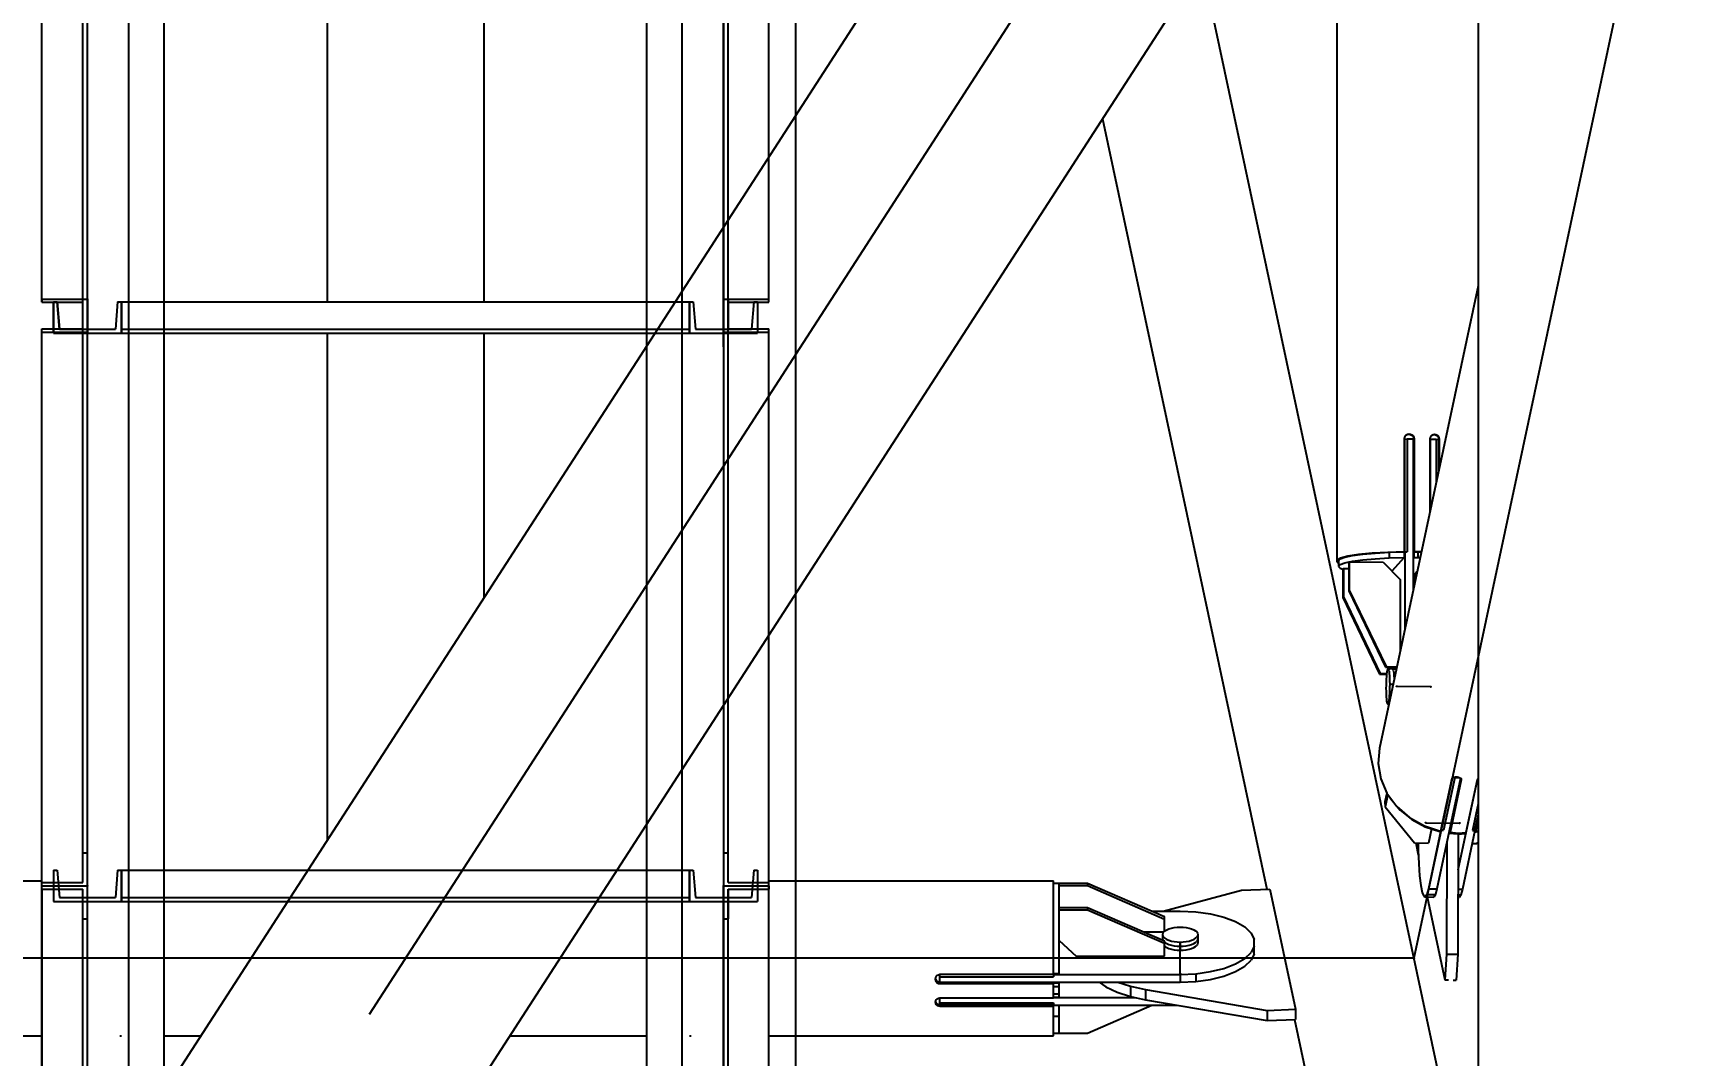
# Model space of a CAD drawing. Header units: millimetres. Extents: x 150209.93 to 150215.05, y 136675.65 to 136679.93.
# Drawn here: x 150213.5483 to 150213.6065, y 136678.5295 to 136678.5655 of the extents above; entities that cross this region are included whole.
import ezdxf

# ---------------------------------------------------------------- set-up
doc = ezdxf.new("R2010")
doc.units = ezdxf.units.MM
doc.header["$LTSCALE"] = 0.25
for name, pattern in [('CENTER', [50.8, 31.75, -6.35, 6.35, -6.35]), ('XKITLINE00', [0]), ('XKITLINE02', [4, 2, -2]), ('XKITLINE03', [6, 3, -1, 1, -1])]:
    doc.linetypes.add(name, pattern=pattern)
doc.styles.add('ROMANS', font='romans.shx')
doc.dimstyles.new('MD300', dxfattribs={"dimtxt": 2.5, "dimasz": 2.5, "dimexe": 1, "dimexo": 1, "dimgap": 0.5, "dimtad": 1, "dimdec": 1, "dimlfac": 50, "dimrnd": 0.5, "dimdsep": 46, "dimtxsty": 'ROMANS', "dimcen": 1, "dimclrd": 146, "dimclre": 146, "dimclrt": 30, "dimadec": 1, "dimazin": 2, "dimtfac": 1, "dimtdec": 1, "dimtmove": 0, "dimatfit": 1, "dimfxl": 1, "dimtolj": 1, "dimtzin": 0, "dimlwd": -1, "dimlwe": -1, "dimarcsym": 0})

# ---------------------------------------------------------------- blocks, each defined once
blk = doc.blocks.new('çatıı')
at = {"color": 1, "linetype": 'XKITLINE03'}
for p, q in [((23109, 15406.22), (23109, 13721.24)), ((23122.5, 13721.24), (23122.5, 15406.22)), ((23214.98, 15406.22), (23214.98, 13721.24)), ((23220.97, 15406.22), (23220.98, 13721.24)), ((23109, 14626.29), (23109, 14723.03)), ((23220.98, 14723.03), (23220.98, 14626.29)), ((23109, 14523.03), (23109, 14620.47)), ((23115, 14620.28), (23214.98, 14620.28)), ((23115, 14620.28), (23115, 14620.28)), ((23214.98, 14620.28), (23214.98, 14620.28)), ((23220.98, 14620.48), (23220.98, 14523.03)), ((23109, 14426.29), (23109, 14523.03)), ((23220.98, 14523.03), (23220.98, 14426.29)), ((23115, 14520.28), (23214.98, 14520.28)), ((23115, 14520.28), (23115, 14520.28)), ((23214.98, 14520.28), (23214.98, 14520.28))]:
    blk.add_line(p, q, dxfattribs=at)
at = {"color": 116, "linetype": 'XKITLINE02', "true_color": 0x136734}
for p, q in [((23114.92, 13721.24), (23114.92, 15406.22)), ((23115, 13721.24), (23115, 15406.22)), ((23115.45, 13721.24), (23115.45, 15406.22)), ((23115.85, 13721.24), (23115.85, 15406.22)), ((23116.3, 13723.56), (23116.3, 15406.22)), ((23122.5, 14302.1), (23122.5, 15406.22)), ((23214.13, 13721.24), (23214.13, 15406.22)), ((23214.53, 13721.24), (23214.52, 15406.22)), ((23214.98, 13721.24), (23214.98, 15406.22)), ((23215.06, 13721.24), (23215.06, 15406.22)), ((23232.3, 13721.24), (23232.29, 15406.22)), ((23232.83, 13721.24), (23232.82, 15406.22)), ((23122.5, 13721.24), (23122.5, 14943.1)), ((23207.48, 14533.91), (23207.48, 14943.1)), ((23101, 14625.71), (23101, 14723.03)), ((23108.2, 14620.46), (23108.2, 14722.44)), ((23109, 14620.46), (23109, 14723.03)), ((23220.98, 14620.46), (23220.98, 14720.98)), ((23221.78, 14620.46), (23221.78, 14722.44)), ((23228.98, 14625.71), (23228.98, 14723.03)), ((23233.68, 14574.44), (23233.68, 14658.63)), ((23213.68, 14543.5), (23213.68, 14627.69)), ((23101, 14626.29), (23101, 14625.71)), ((23101, 14626.29), (23109, 14626.29)), ((23101, 14625.71), (23108.2, 14625.71)), ((23103, 14625.78), (23103.68, 14625.78)), ((23103, 14625.78), (23103, 14620.28)), ((23103, 14620.28), (23103, 14625.78)), ((23103.68, 14625.78), (23104.06, 14620.98)), ((23104.06, 14620.98), (23103.68, 14625.78)), ((23108.2, 14523.61), (23108.2, 14626.28)), ((23108.2, 14626.28), (23109, 14626.28)), ((23108.2, 14620.46), (23108.2, 14625.71)), ((23109, 14626.29), (23109, 14620.46)), ((23109, 14523.03), (23109, 14626.28)), ((23114.32, 14625.78), (23113.94, 14620.98)), ((23114.32, 14625.78), (23113.94, 14620.98)), ((23114.32, 14625.78), (23115, 14625.78)), ((23115, 14620.28), (23115, 14625.78)), ((23115, 14625.78), (23122.5, 14625.78)), ((23115, 14625.78), (23115, 14620.28)), ((23115, 14625.78), (23115, 14620.28)), ((23207.48, 14625.78), (23214.98, 14625.78)), ((23214.98, 14620.28), (23214.98, 14625.78)), ((23214.98, 14625.78), (23214.98, 14620.28)), ((23214.98, 14625.78), (23215.66, 14625.78)), ((23214.98, 14625.78), (23214.98, 14620.28)), ((23215.66, 14625.78), (23216.04, 14620.98)), ((23215.66, 14625.78), (23216.04, 14620.98)), ((23220.98, 14626.29), (23228.98, 14626.29)), ((23220.98, 14617.9), (23220.98, 14626.28)), ((23220.98, 14626.28), (23221.78, 14626.28)), ((23220.98, 14626.28), (23220.98, 14528.83)), ((23221.78, 14626.28), (23221.78, 14621.06)), ((23221.78, 14523.61), (23221.78, 14626.28)), ((23221.78, 14625.71), (23228.98, 14625.71)), ((23226.3, 14625.78), (23225.92, 14620.98)), ((23226.3, 14625.78), (23225.92, 14620.98)), ((23226.3, 14625.78), (23226.98, 14625.78)), ((23226.98, 14625.78), (23226.98, 14620.28)), ((23226.98, 14625.78), (23226.98, 14620.28)), ((23101, 14523.03), (23101, 14621.06)), ((23101, 14621.06), (23108.2, 14621.06)), ((23101, 14620.47), (23109, 14620.47)), ((23103, 14620.28), (23115, 14620.28)), ((23104.06, 14620.98), (23113.94, 14620.98)), ((23108.2, 14620.46), (23109, 14620.46)), ((23115, 14620.98), (23214.98, 14620.98)), ((23115, 14620.28), (23122.5, 14620.28)), ((23207.48, 14620.28), (23214.98, 14620.28)), ((23214.98, 14620.28), (23226.98, 14620.28)), ((23216.04, 14620.98), (23225.92, 14620.98)), ((23220.98, 14620.48), (23228.98, 14620.48)), ((23220.98, 14620.46), (23221.78, 14620.46)), ((23221.78, 14621.06), (23228.98, 14621.06)), ((23228.98, 14616.53), (23228.98, 14621.06)), ((23228.98, 14523.03), (23228.98, 14621.06)), ((23220.98, 14617.9), (23220.98, 14523.03)), ((23108.2, 14528.83), (23109, 14528.83)), ((23220.98, 14528.83), (23220.98, 14523.03)), ((23220.98, 14528.83), (23221.78, 14528.83)), ((23103, 14525.78), (23103.68, 14525.78)), ((23103, 14525.78), (23103, 14520.28)), ((23103, 14525.78), (23103, 14520.28)), ((23103.68, 14525.78), (23104.06, 14520.98)), ((23103.68, 14525.78), (23104.06, 14520.98)), ((23114.32, 14525.78), (23113.94, 14520.98)), ((23114.32, 14525.78), (23113.94, 14520.98)), ((23114.32, 14525.78), (23115, 14525.78)), ((23115, 14520.28), (23115, 14525.78)), ((23115, 14525.78), (23122.5, 14525.78)), ((23115, 14525.78), (23115, 14520.28)), ((23115, 14525.78), (23115, 14520.28)), ((23147.81, 14525.78), (23202.22, 14525.78)), ((23207.48, 14525.78), (23214.98, 14525.78)), ((23214.98, 14520.28), (23214.98, 14525.78)), ((23214.98, 14525.78), (23214.98, 14520.28)), ((23214.98, 14525.78), (23215.66, 14525.78)), ((23214.98, 14525.78), (23214.98, 14520.28)), ((23215.66, 14525.78), (23216.04, 14520.98)), ((23215.66, 14525.78), (23216.04, 14520.98)), ((23226.3, 14525.78), (23225.92, 14520.98)), ((23226.3, 14525.78), (23225.92, 14520.98)), ((23226.3, 14525.78), (23226.98, 14525.78)), ((23226.98, 14525.78), (23226.98, 14520.28)), ((23226.98, 14525.78), (23226.98, 14520.28)), ((23101, 14523.61), (23108.2, 14523.61)), ((23101, 14425.71), (23101, 14523.03)), ((23101, 14523.03), (23109, 14523.03)), ((23101, 14523.03), (23109, 14523.03)), ((23101, 14522.44), (23101, 14425.71)), ((23101, 14522.44), (23108.2, 14522.44)), ((23108.2, 14420.46), (23108.2, 14522.44)), ((23109, 14420.46), (23109, 14523.03)), ((23220.98, 14517.2), (23220.98, 14523.03)), ((23220.98, 14523.03), (23228.98, 14523.03)), ((23220.98, 14523.03), (23228.98, 14523.03)), ((23221.78, 14523.61), (23228.98, 14523.61)), ((23221.78, 14522.44), (23221.78, 14517.2)), ((23221.78, 14522.44), (23228.98, 14522.44)), ((23221.78, 14420.46), (23221.78, 14522.44)), ((23228.98, 14523.03), (23228.98, 14522.44)), ((23228.98, 14425.71), (23228.98, 14523.03)), ((23103, 14520.28), (23115, 14520.28)), ((23104.06, 14520.98), (23113.94, 14520.98)), ((23115, 14520.98), (23214.98, 14520.98)), ((23115, 14520.28), (23122.5, 14520.28)), ((23144.25, 14520.28), (23198.67, 14520.28)), ((23207.48, 14520.28), (23214.98, 14520.28)), ((23214.98, 14520.28), (23226.98, 14520.28)), ((23216.04, 14520.98), (23225.92, 14520.98)), ((23220.98, 14420.46), (23220.98, 14520.98)), ((23108.2, 14517.2), (23109, 14517.2)), ((23220.98, 14517.2), (23221.78, 14517.2))]:
    blk.add_line(p, q, dxfattribs=at)
at = {"color": 8, "linetype": 'CENTER'}
for p, q in [((23342.5, 15330.27), (23342.5, 14510.27)), ((23255, 15209.12), (23255, 13540.01)), ((23430, 14920.27), (22900, 14100.27)), ((23255, 14920.27), (23430, 14100.27)), ((23430, 14920.27), (23342.5, 14510.27)), ((23345.48, 14558.05), (23339.51, 14558.12)), ((23344.59, 14534.13), (23350.56, 14534.05)), ((23301.38, 14507.56), (23301.38, 14512.99)), ((23342.5, 14510.27), (22987.5, 14510.27))]:
    blk.add_line(p, q, dxfattribs=at)
at = {"color": 7, "linetype": 'XKITLINE00'}
for p, q in [((23116.3, 14477.03), (23116.3, 14897.45)), ((23122.5, 14486.62), (23122.5, 14897.45)), ((23207.48, 14618.1), (23207.48, 14897.45)), ((23213.68, 14627.69), (23213.68, 14897.45)), ((23233.68, 14658.63), (23233.68, 14897.45)), ((23122.5, 14625.78), (23207.48, 14625.78)), ((23122.5, 14620.28), (23207.48, 14620.28)), ((23233.68, 14407.31), (23233.68, 14574.44)), ((23213.68, 14394.25), (23213.68, 14543.5)), ((23207.48, 14390.2), (23207.48, 14533.91)), ((23122.5, 14525.78), (23147.81, 14525.78)), ((23202.22, 14525.78), (23207.48, 14525.78)), ((23122.5, 14520.28), (23144.25, 14520.28)), ((23198.67, 14520.28), (23207.48, 14520.28))]:
    blk.add_line(p, q, dxfattribs=at)
at = {"color": 8, "linetype": 'XKITLINE00'}
for p, q in [((23283.71, 14736.05), (23007.69, 14308.99)), ((23151.2, 14720.28), (23151.2, 14625.78)), ((23178.8, 14720.28), (23178.8, 14625.78)), ((23328.92, 14720.03), (23328.92, 14580.4)), ((23353.8, 14715.53), (23353.8, 14354.32)), ((23322.09, 14711.23), (23046.07, 14284.18)), ((23287.67, 14657.98), (23316.6, 14522.41)), ((23353.8, 14628.62), (23336.43, 14547.26)), ((23151.2, 14620.28), (23151.2, 14531.02)), ((23178.8, 14620.28), (23178.8, 14573.72)), ((23340.88, 14601.96), (23340.81, 14601.7)), ((23340.81, 14601.7), (23340.81, 14581.85)), ((23340.87, 14601.65), (23340.81, 14601.59)), ((23340.87, 14601.65), (23341.34, 14601.67)), ((23340.87, 14601.65), (23340.87, 14581.79)), ((23340.98, 14602.2), (23340.88, 14601.96)), ((23340.98, 14602.2), (23341.17, 14602.39)), ((23341.1, 14602.32), (23341.34, 14602.44)), ((23341.17, 14602.39), (23341.41, 14602.51)), ((23341.34, 14602.44), (23341.61, 14602.48)), ((23341.34, 14601.67), (23341.34, 14581.82)), ((23341.34, 14601.67), (23342.38, 14601.66)), ((23341.41, 14602.51), (23341.67, 14602.55)), ((23341.61, 14602.48), (23341.87, 14602.44)), ((23341.67, 14602.55), (23341.93, 14602.51)), ((23341.87, 14602.44), (23342.11, 14602.32)), ((23341.93, 14602.51), (23342.17, 14602.39)), ((23342.11, 14602.32), (23342.3, 14602.13)), ((23342.17, 14602.39), (23342.36, 14602.2)), ((23342.3, 14602.13), (23342.42, 14601.89)), ((23342.36, 14602.2), (23342.48, 14601.97)), ((23342.38, 14601.66), (23342.38, 14575.16)), ((23342.48, 14601.97), (23342.42, 14601.89)), ((23342.42, 14601.89), (23342.46, 14601.63)), ((23342.53, 14601.71), (23342.46, 14601.63)), ((23342.46, 14601.63), (23342.46, 14581.78)), ((23342.48, 14601.97), (23342.53, 14601.71)), ((23342.53, 14601.71), (23342.53, 14581.85)), ((23345.35, 14601.93), (23345.31, 14601.67)), ((23345.31, 14601.67), (23345.31, 14588.86)), ((23345.37, 14601.62), (23345.31, 14601.56)), ((23345.47, 14602.16), (23345.35, 14601.93)), ((23345.37, 14601.62), (23345.37, 14589.14)), ((23345.37, 14601.62), (23346.41, 14601.61)), ((23345.47, 14602.16), (23345.65, 14602.34)), ((23345.59, 14602.27), (23345.82, 14602.39)), ((23345.65, 14602.34), (23345.89, 14602.46)), ((23345.82, 14602.39), (23346.08, 14602.42)), ((23345.89, 14602.46), (23346.15, 14602.49)), ((23346.08, 14602.42), (23346.34, 14602.37)), ((23346.15, 14602.49), (23346.4, 14602.44)), ((23346.34, 14602.37), (23346.57, 14602.25)), ((23346.4, 14602.44), (23346.64, 14602.32)), ((23346.41, 14601.61), (23346.83, 14601.57)), ((23346.41, 14601.61), (23346.41, 14594.02)), ((23346.57, 14602.25), (23346.72, 14602.09)), ((23346.64, 14602.32), (23346.82, 14602.13)), ((23346.72, 14602.09), (23346.76, 14602.05)), ((23346.76, 14602.05), (23346.87, 14601.81)), ((23346.82, 14602.13), (23346.92, 14601.89)), ((23346.83, 14601.57), (23346.83, 14596)), ((23346.87, 14601.81), (23346.91, 14601.55)), ((23346.98, 14601.62), (23346.91, 14601.55)), ((23346.91, 14601.55), (23346.91, 14596.37)), ((23346.92, 14601.89), (23346.98, 14601.62)), ((23346.98, 14601.62), (23346.98, 14596.68)), ((23328.92, 14580.4), (23329.58, 14580.75)), ((23329.53, 14580.55), (23330.36, 14580.86)), ((23329.58, 14580.75), (23330.89, 14581.09)), ((23330.36, 14580.86), (23331.7, 14581.15)), ((23330.89, 14581.09), (23332.78, 14581.37)), ((23331.7, 14581.15), (23333.5, 14581.39)), ((23332.78, 14581.37), (23335.16, 14581.6)), ((23333.5, 14581.39), (23335.67, 14581.58)), ((23335.16, 14581.6), (23337.9, 14581.76)), ((23335.67, 14581.58), (23338.13, 14581.72)), ((23335.67, 14580.59), (23338.13, 14580.73)), ((23337.9, 14581.76), (23340.81, 14581.85)), ((23338.13, 14581.72), (23340.77, 14581.8)), ((23338.13, 14581.72), (23338.13, 14580.73)), ((23338.13, 14580.73), (23340.77, 14580.81)), ((23340.77, 14580.81), (23338.65, 14578.41)), ((23340.81, 14581.85), (23340.77, 14581.8)), ((23340.77, 14581.8), (23340.77, 14580.81)), ((23340.89, 14581.82), (23340.87, 14581.79)), ((23340.89, 14581.82), (23341.34, 14581.82)), ((23340.89, 14581.82), (23340.89, 14568.17)), ((23342.49, 14581.81), (23342.38, 14581.69)), ((23342.49, 14580.82), (23342.38, 14580.7)), ((23342.53, 14581.85), (23342.46, 14581.78)), ((23342.49, 14581.81), (23343.19, 14581.81)), ((23342.49, 14581.81), (23342.49, 14580.82)), ((23342.49, 14580.82), (23343.19, 14580.82)), ((23342.53, 14581.85), (23343.81, 14581.85)), ((23343.19, 14581.81), (23343.8, 14581.8)), ((23343.19, 14581.81), (23343.19, 14580.82)), ((23343.19, 14580.82), (23343.59, 14580.81)), ((23328.92, 14580.4), (23328.94, 14580.03)), ((23328.94, 14580.03), (23329.25, 14579.88)), ((23329.53, 14580.55), (23329.25, 14580.23)), ((23329.25, 14580.23), (23329.25, 14579.24)), ((23329.53, 14579.56), (23329.25, 14579.24)), ((23329.25, 14579.24), (23329.52, 14578.91)), ((23329.52, 14578.91), (23329.99, 14578.73)), ((23329.53, 14579.56), (23330.36, 14579.87)), ((23330.09, 14578.85), (23329.98, 14578.73)), ((23329.98, 14578.73), (23329.98, 14573.76)), ((23330.09, 14578.85), (23330.09, 14573.88)), ((23330.09, 14578.85), (23331.04, 14578.84)), ((23330.36, 14579.87), (23331.14, 14580.03)), ((23331.14, 14580.04), (23331.04, 14579.92)), ((23331.04, 14579.92), (23331.04, 14574.96)), ((23331.14, 14580.04), (23331.14, 14575.07)), ((23331.14, 14580.04), (23337.11, 14579.96)), ((23331.16, 14580.04), (23331.7, 14580.15)), ((23331.7, 14580.15), (23333.5, 14580.4)), ((23333.5, 14580.4), (23335.67, 14580.59)), ((23337.11, 14579.96), (23340.09, 14576.95)), ((23343.05, 14578.27), (23342.5, 14577.64)), ((23342.61, 14577.77), (23342.61, 14576.19)), ((23331.14, 14575.07), (23331.04, 14574.96)), ((23331.04, 14574.96), (23337.5, 14561.47)), ((23331.14, 14575.07), (23337.61, 14561.59)), ((23340.09, 14576.95), (23340.09, 14564.41)), ((23342.38, 14577.65), (23342.5, 14577.64)), ((23330.09, 14573.88), (23329.98, 14573.76)), ((23329.98, 14573.76), (23336.45, 14560.28)), ((23330.09, 14573.88), (23336.55, 14560.4)), ((23336.55, 14560.4), (23336.45, 14560.28)), ((23336.45, 14560.28), (23337.71, 14560.26)), ((23336.55, 14560.4), (23337.73, 14560.38)), ((23337.61, 14561.59), (23337.5, 14561.47)), ((23337.5, 14561.47), (23339.46, 14561.45)), ((23337.61, 14561.59), (23339.48, 14561.57)), ((23337.71, 14560.26), (23337.67, 14559.84)), ((23337.76, 14560.62), (23337.71, 14560.26)), ((23337.81, 14560.91), (23337.76, 14560.62)), ((23337.86, 14561.11), (23337.81, 14560.91)), ((23337.92, 14561.22), (23337.86, 14561.11)), ((23337.92, 14561.22), (23337.98, 14561.24)), ((23337.98, 14561.24), (23338.77, 14561.23)), ((23337.98, 14561.24), (23338.03, 14561.16)), ((23338.03, 14561.16), (23338.08, 14560.99)), ((23338.08, 14560.99), (23338.13, 14560.74)), ((23338.13, 14560.74), (23338.17, 14560.4)), ((23338.17, 14560.4), (23338.2, 14560)), ((23338.77, 14561.23), (23338.83, 14561.15)), ((23338.77, 14561.23), (23339.41, 14561.22)), ((23338.77, 14561.23), (23338.83, 14561.15)), ((23338.83, 14561.15), (23338.88, 14560.98)), ((23338.83, 14561.15), (23338.88, 14560.98)), ((23338.88, 14560.98), (23338.93, 14560.73)), ((23338.88, 14560.98), (23338.93, 14560.73)), ((23338.93, 14560.73), (23338.97, 14560.39)), ((23338.93, 14560.73), (23338.97, 14560.39)), ((23338.97, 14560.39), (23339, 14559.99)), ((23338.97, 14560.39), (23339, 14559.99)), ((23339.04, 14561.45), (23339.04, 14561.22)), ((23337.6, 14558.31), (23337.59, 14557.77)), ((23337.59, 14557.77), (23337.6, 14557.25)), ((23337.61, 14558.85), (23337.6, 14558.31)), ((23337.64, 14559.36), (23337.61, 14558.85)), ((23337.67, 14559.84), (23337.64, 14559.36)), ((23338.2, 14560), (23338.23, 14559.54)), ((23338.23, 14557.44), (23338.2, 14556.92)), ((23338.23, 14559.54), (23338.24, 14559.04)), ((23338.24, 14557.97), (23338.23, 14557.44)), ((23338.24, 14559.04), (23338.25, 14558.51)), ((23338.25, 14558.51), (23338.24, 14557.97)), ((23338.25, 14558.51), (23338.83, 14558.51)), ((23339, 14559.99), (23339.02, 14559.53)), ((23339, 14559.99), (23339.02, 14559.53)), ((23339.02, 14559.53), (23339.03, 14559.42)), ((23339.02, 14559.53), (23339.03, 14559.42)), ((23337.6, 14557.25), (23337.61, 14556.74)), ((23337.61, 14556.74), (23337.64, 14556.28)), ((23337.64, 14556.28), (23337.67, 14555.88)), ((23337.67, 14555.88), (23337.71, 14555.55)), ((23337.71, 14555.55), (23337.76, 14555.29)), ((23337.76, 14555.29), (23337.81, 14555.12)), ((23337.81, 14555.12), (23337.86, 14555.05)), ((23337.86, 14555.05), (23337.92, 14555.07)), ((23337.86, 14555.05), (23338.09, 14555.05)), ((23337.98, 14555.18), (23337.92, 14555.07)), ((23337.92, 14555.07), (23338.1, 14555.06)), ((23338.03, 14555.38), (23337.98, 14555.18)), ((23338.08, 14555.66), (23338.03, 14555.38)), ((23338.13, 14556.02), (23338.08, 14555.66)), ((23338.17, 14556.45), (23338.13, 14556.02)), ((23338.2, 14556.92), (23338.17, 14556.45)), ((23336.43, 14547.26), (23336.2, 14544.57)), ((23336.2, 14544.57), (23336.66, 14541.87)), ((23336.66, 14541.87), (23337.77, 14539.3)), ((23350.73, 14541.96), (23346.57, 14522.49)), ((23349.16, 14541.9), (23347.19, 14532.66)), ((23349.7, 14542.06), (23347.73, 14532.81)), ((23350.77, 14541.91), (23348.87, 14532.98)), ((23350.86, 14541.69), (23348.89, 14532.45)), ((23349.25, 14542), (23349.16, 14541.9)), ((23349.25, 14542), (23349.37, 14542.1)), ((23349.37, 14542.1), (23349.58, 14542.16)), ((23349.53, 14542.15), (23349.7, 14542.06)), ((23349.58, 14542.16), (23349.83, 14542.19)), ((23349.7, 14542.06), (23350.59, 14542.05)), ((23349.83, 14542.19), (23350.1, 14542.18)), ((23350.1, 14542.18), (23350.35, 14542.13)), ((23353.66, 14541.69), (23350.27, 14525.77)), ((23350.35, 14542.13), (23350.58, 14542.05)), ((23350.58, 14542.05), (23350.75, 14541.94)), ((23350.75, 14541.94), (23350.85, 14541.82)), ((23350.85, 14541.82), (23350.86, 14541.69)), ((23353.65, 14541.66), (23351.67, 14532.42)), ((23353.71, 14541.78), (23353.65, 14541.66)), ((23353.71, 14541.78), (23353.8, 14541.85)), ((23337.75, 14539.34), (23337.42, 14537.79)), ((23337.42, 14537.79), (23337.46, 14536.9)), ((23337.92, 14539.09), (23337.46, 14536.9)), ((23337.77, 14539.3), (23339.48, 14536.99)), ((23338.3, 14538.58), (23338.44, 14538.31)), ((23338.44, 14538.31), (23338.99, 14537.66)), ((23339.48, 14536.99), (23341.71, 14535.04)), ((23353.8, 14537.42), (23352.8, 14532.75)), ((23337.46, 14536.9), (23342.59, 14530.58)), ((23339.69, 14536.8), (23340.09, 14536.33)), ((23340.09, 14536.33), (23342.13, 14534.66)), ((23341.71, 14535.04), (23344.35, 14533.57)), ((23342.13, 14534.66), (23344.5, 14533.39)), ((23353.8, 14535.58), (23353.24, 14532.98)), ((23353.8, 14535.31), (23353.33, 14533.14)), ((23353.8, 14534.64), (23353.36, 14532.58)), ((23344.35, 14533.57), (23347.19, 14532.66)), ((23344.52, 14533.51), (23344.5, 14533.39)), ((23344.5, 14533.39), (23347.08, 14532.55)), ((23345.61, 14533.03), (23345.08, 14530.55)), ((23347.28, 14532.82), (23345.08, 14522.51)), ((23347.1, 14532.68), (23347.08, 14532.55)), ((23347.27, 14533.05), (23347.28, 14532.82)), ((23347.27, 14533.05), (23347.73, 14532.81)), ((23347.28, 14532.82), (23347.73, 14532.81)), ((23348.76, 14532.73), (23348.78, 14532.27)), ((23348.88, 14532.73), (23348.78, 14532.27)), ((23348.78, 14532.27), (23349.47, 14532.21)), ((23348.86, 14533.19), (23348.88, 14532.73)), ((23348.87, 14532.98), (23348.89, 14532.45)), ((23348.89, 14532.45), (23350.29, 14532.29)), ((23349.51, 14532.38), (23349.47, 14532.21)), ((23349.47, 14532.21), (23350.17, 14532.19)), ((23350.17, 14532.19), (23350.87, 14532.19)), ((23350.28, 14532.19), (23350.23, 14510.96)), ((23350.29, 14532.29), (23351.67, 14532.42)), ((23350.9, 14532.35), (23350.87, 14532.19)), ((23350.87, 14532.19), (23351.56, 14532.24)), ((23353.25, 14532.74), (23351.05, 14522.44)), ((23351.6, 14532.41), (23351.56, 14532.24)), ((23352.8, 14532.75), (23353.24, 14532.98)), ((23352.8, 14532.75), (23353.25, 14532.74)), ((23353.23, 14532.67), (23353.24, 14532.47)), ((23353.24, 14532.98), (23353.25, 14532.74)), ((23353.34, 14532.94), (23353.24, 14532.47)), ((23353.24, 14532.47), (23353.8, 14532.64)), ((23353.32, 14533.36), (23353.34, 14532.94)), ((23353.33, 14533.14), (23353.36, 14532.58)), ((23353.36, 14532.58), (23353.8, 14532.71)), ((23342.59, 14530.58), (23345.08, 14530.55)), ((23342.85, 14530.57), (23343.29, 14528.49)), ((23343.24, 14530.57), (23343.26, 14529.32)), ((23343.26, 14529.32), (23343.36, 14526.89)), ((23348.29, 14530.53), (23348.24, 14510.99)), ((23352.76, 14530.45), (23353.53, 14530.44)), ((23353.53, 14530.44), (23353.8, 14530.65)), ((23343.36, 14526.89), (23343.52, 14524.78)), ((23050.91, 14523.92), (23101, 14523.92)), ((23228.98, 14523.92), (23279.08, 14523.92)), ((23279.08, 14507.44), (23279.08, 14523.92)), ((23279.08, 14523.49), (23280.08, 14523.49)), ((23280.08, 14523.48), (23285.08, 14523.48)), ((23280.08, 14523.48), (23280.08, 14523.46)), ((23280.08, 14523.46), (23280.08, 14523.41)), ((23280.08, 14518.82), (23280.08, 14523.41)), ((23280.08, 14523.05), (23285.08, 14523.05)), ((23285.08, 14523.48), (23298.58, 14517.59)), ((23285.08, 14523.48), (23285.08, 14523.05)), ((23285.08, 14523.05), (23298.58, 14517.17)), ((23312.17, 14522.24), (23317.15, 14522.43)), ((23317.15, 14522.43), (23321.66, 14501.29)), ((23343.52, 14524.78), (23343.72, 14523.08)), ((23343.72, 14523.08), (23343.96, 14521.86)), ((23345.08, 14522.51), (23344.8, 14521.51)), ((23345.08, 14522.51), (23346.57, 14522.49)), ((23346.57, 14522.49), (23346.3, 14521.49)), ((23350.26, 14522.45), (23351.05, 14522.44)), ((23351.05, 14522.44), (23350.77, 14521.43)), ((23298.37, 14518.55), (23312.17, 14522.24)), ((23343.96, 14521.86), (23344.23, 14521.17)), ((23344.23, 14521.17), (23344.52, 14521.05)), ((23344.8, 14521.51), (23344.52, 14521.05)), ((23344.52, 14521.05), (23346.01, 14521.04)), ((23344.8, 14521.51), (23346.3, 14521.49)), ((23344.87, 14521.05), (23347.96, 14506.46)), ((23346.3, 14521.49), (23346.01, 14521.04)), ((23350.25, 14521.44), (23350.77, 14521.43)), ((23350.25, 14520.98), (23350.48, 14520.98)), ((23350.77, 14521.43), (23350.48, 14520.98)), ((23280.08, 14519.23), (23285.08, 14519.23)), ((23280.08, 14518.82), (23280.08, 14518.81)), ((23280.08, 14518.81), (23285.08, 14518.81)), ((23280.08, 14518.81), (23280.08, 14518.79)), ((23280.08, 14513.02), (23280.08, 14518.79)), ((23285.08, 14519.23), (23298.58, 14513.34)), ((23285.08, 14519.23), (23285.08, 14518.81)), ((23285.08, 14518.81), (23298.58, 14512.92)), ((23296.37, 14518.55), (23301.38, 14518.55)), ((23298.58, 14514.99), (23298.58, 14517.59)), ((23301.38, 14518.55), (23304.1, 14518.43)), ((23304.1, 14518.43), (23306.71, 14518.07)), ((23306.71, 14518.07), (23309.08, 14517.49)), ((23309.08, 14517.49), (23311.11, 14516.71)), ((23311.11, 14516.71), (23312.72, 14515.77)), ((23295.01, 14514.9), (23298.48, 14514.9)), ((23298.32, 14514.67), (23298.28, 14514.44)), ((23298.28, 14514.44), (23298.28, 14513.72)), ((23298.28, 14514.44), (23298.32, 14514.21)), ((23298.28, 14513.72), (23298.32, 14513.49)), ((23298.28, 14513.72), (23298.28, 14513.48)), ((23298.28, 14513.72), (23298.32, 14513.49)), ((23298.46, 14514.89), (23298.32, 14514.67)), ((23298.32, 14514.21), (23298.46, 14513.99)), ((23298.46, 14514.89), (23298.69, 14515.1)), ((23298.46, 14513.99), (23298.69, 14513.78)), ((23298.69, 14515.1), (23299, 14515.29)), ((23298.69, 14513.78), (23299, 14513.59)), ((23299, 14515.29), (23299.39, 14515.45)), ((23299.39, 14515.45), (23299.83, 14515.58)), ((23299.83, 14515.58), (23300.32, 14515.68)), ((23300.32, 14515.68), (23300.84, 14515.74)), ((23300.84, 14515.74), (23301.38, 14515.76)), ((23301.38, 14515.76), (23301.92, 14515.74)), ((23301.92, 14515.74), (23302.44, 14515.68)), ((23302.44, 14515.68), (23302.93, 14515.58)), ((23302.93, 14515.58), (23303.37, 14515.45)), ((23303.37, 14515.45), (23303.75, 14515.29)), ((23303.75, 14515.29), (23304.06, 14515.1)), ((23303.75, 14513.59), (23304.06, 14513.78)), ((23304.06, 14515.1), (23304.29, 14514.89)), ((23304.06, 14513.78), (23304.29, 14513.99)), ((23304.29, 14514.89), (23304.43, 14514.67)), ((23304.43, 14514.21), (23304.29, 14513.99)), ((23304.43, 14514.67), (23304.48, 14514.44)), ((23304.48, 14514.44), (23304.43, 14514.21)), ((23304.48, 14513.72), (23304.43, 14513.49)), ((23304.48, 14513.72), (23304.43, 14513.49)), ((23304.48, 14514.44), (23304.48, 14513.72)), ((23304.48, 14513.72), (23304.48, 14512.99)), ((23312.72, 14515.77), (23313.84, 14514.71)), ((23313.84, 14514.71), (23314.41, 14513.57)), ((23280.08, 14513.37), (23283.08, 14510.66)), ((23280.08, 14507.61), (23280.08, 14513.02)), ((23298.32, 14513.49), (23298.35, 14513.44)), ((23298.32, 14513.49), (23298.35, 14513.44)), ((23298.58, 14510.66), (23298.58, 14513.34)), ((23298.58, 14513.16), (23298.69, 14513.06)), ((23298.58, 14513.16), (23298.69, 14513.06)), ((23298.58, 14512.44), (23298.69, 14512.33)), ((23298.69, 14513.06), (23299, 14512.87)), ((23298.69, 14513.06), (23299, 14512.87)), ((23298.69, 14512.33), (23299, 14512.15)), ((23299, 14513.59), (23299.39, 14513.43)), ((23299, 14512.87), (23299.39, 14512.71)), ((23299, 14512.87), (23299.39, 14512.71)), ((23299, 14512.15), (23299.39, 14511.98)), ((23299.39, 14513.43), (23299.83, 14513.3)), ((23299.39, 14512.71), (23299.83, 14512.58)), ((23299.39, 14512.71), (23299.83, 14512.58)), ((23299.39, 14511.98), (23299.83, 14511.85)), ((23299.83, 14513.3), (23300.32, 14513.2)), ((23299.83, 14512.58), (23300.32, 14512.48)), ((23299.83, 14512.58), (23300.32, 14512.48)), ((23299.83, 14511.85), (23300.32, 14511.75)), ((23300.32, 14513.2), (23300.84, 14513.14)), ((23300.32, 14512.48), (23300.84, 14512.42)), ((23300.32, 14512.48), (23300.84, 14512.42)), ((23300.32, 14511.75), (23300.84, 14511.7)), ((23300.84, 14513.14), (23301.38, 14513.12)), ((23300.84, 14512.42), (23301.38, 14512.4)), ((23300.84, 14512.42), (23301.38, 14512.4)), ((23300.84, 14511.7), (23301.38, 14511.68)), ((23301.38, 14513.12), (23301.92, 14513.14)), ((23301.38, 14513.12), (23301.38, 14512.4)), ((23301.38, 14512.4), (23301.92, 14512.42)), ((23301.38, 14512.4), (23301.92, 14512.42)), ((23301.38, 14512.4), (23301.38, 14511.68)), ((23301.38, 14511.68), (23301.92, 14511.7)), ((23301.92, 14513.14), (23302.44, 14513.2)), ((23301.92, 14512.42), (23302.44, 14512.48)), ((23301.92, 14512.42), (23302.44, 14512.48)), ((23301.92, 14511.7), (23302.44, 14511.75)), ((23302.44, 14513.2), (23302.93, 14513.3)), ((23302.44, 14512.48), (23302.93, 14512.58)), ((23302.44, 14512.48), (23302.93, 14512.58)), ((23302.44, 14511.75), (23302.93, 14511.85)), ((23302.93, 14513.3), (23303.37, 14513.43)), ((23302.93, 14512.58), (23303.37, 14512.71)), ((23302.93, 14512.58), (23303.37, 14512.71)), ((23302.93, 14511.85), (23303.37, 14511.98)), ((23303.37, 14513.43), (23303.75, 14513.59)), ((23303.37, 14512.71), (23303.75, 14512.87)), ((23303.37, 14512.71), (23303.75, 14512.87)), ((23303.37, 14511.98), (23303.75, 14512.15)), ((23303.75, 14512.87), (23304.06, 14513.06)), ((23303.75, 14512.87), (23304.06, 14513.06)), ((23303.75, 14512.15), (23304.06, 14512.33)), ((23304.06, 14513.06), (23304.29, 14513.27)), ((23304.06, 14513.06), (23304.29, 14513.27)), ((23304.06, 14512.33), (23304.29, 14512.54)), ((23304.43, 14513.49), (23304.29, 14513.27)), ((23304.43, 14513.49), (23304.29, 14513.27)), ((23304.43, 14512.76), (23304.29, 14512.54)), ((23304.48, 14512.99), (23304.43, 14512.76)), ((23312.72, 14510.21), (23313.84, 14511.27)), ((23314.41, 14512.41), (23313.84, 14511.27)), ((23314.41, 14511.05), (23313.84, 14509.91)), ((23314.41, 14511.05), (23314.41, 14513.57)), ((23348.24, 14510.99), (23347.96, 14506.46)), ((23348.24, 14510.99), (23350.23, 14510.96)), ((23350.23, 14510.96), (23349.95, 14506.43)), ((23279.08, 14510.32), (23280.08, 14510.32)), ((23283.08, 14510.66), (23298.58, 14510.66)), ((23304.1, 14507.55), (23306.71, 14507.91)), ((23306.71, 14507.91), (23309.08, 14508.49)), ((23309.08, 14508.49), (23311.11, 14509.27)), ((23309.08, 14507.13), (23311.11, 14507.91)), ((23311.11, 14509.27), (23312.72, 14510.21)), ((23311.11, 14507.91), (23312.72, 14508.85)), ((23312.72, 14508.85), (23313.84, 14509.91)), ((23258.27, 14506.88), (23258.23, 14506.63)), ((23258.23, 14506.63), (23258.27, 14506.37)), ((23258.25, 14506.75), (23258.27, 14506.63)), ((23258.39, 14507.1), (23258.27, 14506.88)), ((23258.27, 14506.63), (23258.39, 14506.4)), ((23258.27, 14506.37), (23258.39, 14506.15)), ((23258.39, 14507.1), (23258.58, 14507.28)), ((23258.39, 14506.4), (23258.58, 14506.22)), ((23258.39, 14506.15), (23258.58, 14505.97)), ((23258.58, 14507.28), (23258.81, 14507.38)), ((23258.58, 14506.22), (23258.81, 14506.11)), ((23258.58, 14505.97), (23258.81, 14505.85)), ((23258.81, 14507.38), (23259.08, 14507.44)), ((23258.81, 14506.11), (23258.81, 14505.85)), ((23258.81, 14506.11), (23259.06, 14506.07)), ((23258.81, 14505.85), (23259.08, 14505.82)), ((23259.08, 14507.44), (23279.08, 14507.44)), ((23259.08, 14506.07), (23259.08, 14507.44)), ((23259.08, 14507.02), (23279.08, 14507.02)), ((23259.08, 14506.07), (23259.08, 14505.82)), ((23259.08, 14506.07), (23301.38, 14506.07)), ((23259.08, 14506.07), (23259.08, 14506.07)), ((23259.08, 14505.82), (23279.08, 14505.82)), ((23279.08, 14507.61), (23280.08, 14507.61)), ((23279.08, 14507.43), (23301.38, 14507.43)), ((23279.08, 14507.43), (23279.08, 14507.02)), ((23279.08, 14506.07), (23279.08, 14505.82)), ((23279.08, 14506.07), (23279.08, 14505.95)), ((23279.08, 14505.95), (23280.08, 14505.95)), ((23279.08, 14503.28), (23279.08, 14505.82)), ((23279.08, 14505.29), (23280.08, 14505.29)), ((23280.08, 14504.65), (23280.08, 14506.07)), ((23287.1, 14506.07), (23288.29, 14505.25)), ((23288.29, 14505.25), (23290.27, 14504.3)), ((23290.4, 14506.07), (23292.63, 14505.34)), ((23292.63, 14505.34), (23295.28, 14504.76)), ((23292.63, 14505.34), (23292.63, 14503.53)), ((23301.38, 14507.43), (23304.1, 14507.55)), ((23301.38, 14507.43), (23301.38, 14506.07)), ((23301.38, 14506.07), (23304.1, 14506.19)), ((23304.1, 14507.55), (23304.1, 14506.19)), ((23304.1, 14506.19), (23306.71, 14506.55)), ((23306.71, 14506.55), (23309.08, 14507.13)), ((23347.96, 14506.46), (23348.6, 14506.45)), ((23349.41, 14506.44), (23349.95, 14506.43)), ((23258.27, 14502.78), (23258.23, 14502.55)), ((23258.23, 14502.55), (23258.27, 14502.33)), ((23258.25, 14502.68), (23258.27, 14502.58)), ((23258.39, 14502.98), (23258.27, 14502.78)), ((23258.27, 14502.58), (23258.39, 14502.38)), ((23258.27, 14502.33), (23258.39, 14502.12)), ((23258.39, 14502.98), (23258.58, 14503.14)), ((23258.39, 14502.38), (23258.54, 14502.24)), ((23258.39, 14502.12), (23258.56, 14501.98)), ((23258.54, 14502.24), (23258.58, 14502.22)), ((23258.58, 14503.14), (23258.81, 14503.24)), ((23258.58, 14502.22), (23258.81, 14502.13)), ((23258.81, 14503.24), (23259.08, 14503.28)), ((23258.81, 14502.13), (23259.08, 14502.1)), ((23259.08, 14503.28), (23279.08, 14503.28)), ((23259.08, 14502.11), (23259.08, 14503.28)), ((23259.08, 14502.41), (23279.08, 14502.41)), ((23259.08, 14502.11), (23279.08, 14502.11)), ((23259.08, 14502.1), (23259.08, 14501.83)), ((23259.08, 14502.1), (23279.08, 14502.1)), ((23279.08, 14504.02), (23280.08, 14504.02)), ((23279.08, 14503.41), (23280.08, 14503.41)), ((23279.08, 14503.36), (23293.43, 14503.36)), ((23279.08, 14502.41), (23279.08, 14502)), ((23280.08, 14503.41), (23280.08, 14504.65)), ((23290.27, 14504.3), (23292.63, 14503.53)), ((23292.63, 14503.53), (23295.28, 14502.95)), ((23295.28, 14504.76), (23316.68, 14501.1)), ((23295.28, 14504.76), (23295.28, 14502.95)), ((23295.28, 14502.95), (23316.68, 14499.29)), ((23258.58, 14501.96), (23258.81, 14501.88)), ((23258.81, 14501.88), (23259.08, 14501.83)), ((23259.08, 14501.83), (23279.08, 14501.83)), ((23279.08, 14502), (23279.08, 14501.83)), ((23279.08, 14502), (23300.86, 14502)), ((23279.08, 14496.63), (23279.08, 14501.83)), ((23279.08, 14500.06), (23280.08, 14500.06)), ((23280.08, 14498.56), (23280.08, 14502)), ((23285.08, 14497.07), (23296.37, 14502)), ((23316.68, 14501.1), (23321.66, 14501.29)), ((23316.68, 14501.1), (23316.68, 14499.29)), ((23316.68, 14499.29), (23321.66, 14499.48)), ((23321.5, 14499.47), (23328.06, 14468.72)), ((23321.66, 14501.29), (23321.66, 14499.48)), ((23050.91, 14496.63), (23101, 14496.63)), ((23114.72, 14496.63), (23115, 14496.63)), ((23122.5, 14496.63), (23128.97, 14496.63)), ((23183.38, 14496.63), (23207.48, 14496.63)), ((23214.98, 14496.63), (23215.26, 14496.63)), ((23228.98, 14496.63), (23279.08, 14496.63)), ((23279.08, 14497.06), (23280.08, 14497.06)), ((23280.08, 14497.06), (23280.08, 14498.56)), ((23280.08, 14497.07), (23285.08, 14497.07))]:
    blk.add_line(p, q, dxfattribs=at)
at = {"color": 1, "linetype": 'XKITLINE00'}
for centre in [(23109, 14626.29), (23220.98, 14626.29), (23109, 14620.47), (23115, 14620.28), (23115, 14620.28), (23214.98, 14620.28), (23214.98, 14620.28), (23220.98, 14620.48), (23109, 14523.03), (23109, 14523.03), (23220.98, 14523.03), (23220.98, 14523.03), (23115, 14520.28), (23115, 14520.28), (23214.98, 14520.28), (23214.98, 14520.28)]:
    blk.add_circle(centre, 0.05, dxfattribs=at)
at = {"color": 8, "linetype": 'XKITLINE00'}
for centre in [(23339.51, 14558.12), (23345.48, 14558.05), (23344.59, 14534.13), (23350.56, 14534.05), (23301.38, 14512.99), (23342.5, 14510.27), (23342.5, 14510.27), (23342.5, 14510.27), (23301.38, 14507.56)]:
    blk.add_circle(centre, 0.05, dxfattribs=at)
blk = doc.blocks.new('*D6')
at = {"color": 146, "transparency": 16777216}
for p, q in [((150212.86359, 136678.626031), (150213.527899, 136678.624802)), ((150212.83196, 136677.744973), (150212.83174, 136677.626088)), ((150213.556269, 136677.743633), (150213.556049, 136677.624748))]:
    blk.add_line(p, q, dxfattribs=at)
for points in [[(150212.863599, 136678.631031), (150212.86358, 136678.621031), (150212.83359, 136678.626086)], [(150213.527908, 136678.629802), (150213.527889, 136678.619802), (150213.557899, 136678.624747)]]:
    blk.add_solid(points, dxfattribs=at)
at = {"layer": 'DEFPOINTS', "color": 0, "transparency": 16777216}
for p in [(150212.83381, 136678.744971), (150213.558118, 136678.743631), (150213.557899, 136678.624747)]:
    blk.add_point(p, dxfattribs=at)
at = {"color": 30, "transparency": 16777216, "insert": (150213.19579, 136678.650416), "char_height": 0.03, "attachment_point": 5, "rotation": 359.89403, "style": 'ROMANS'}
blk.add_mtext('\\A1;36', dxfattribs=at)

msp = doc.modelspace()

# ---------------------------------------------------------------- block references
at = {"xscale": 0.0002000170049888334, "yscale": 0.0002000170049888334, "zscale": 0.0002000170049888334}
msp.add_blockref('çatıı', (150208.928067, 136675.630592), dxfattribs=at)

# ---------------------------------------------------------------- dimensions: what is measured, and where the dimension line sits
dim = msp.add_aligned_dim(p1=(150212.83381, 136678.744971), p2=(150213.558118, 136678.743631), distance=-0.118885, dimstyle='MD300', override={"dimtxt": 0.03, "dimasz": 0.03, "dimgap": 0.01})
dim.commit()
dim.dimension.update_dxf_attribs({"geometry": '*D6', "text_midpoint": (150213.19579, 136678.650416)})

doc.saveas('drawing.dxf')
